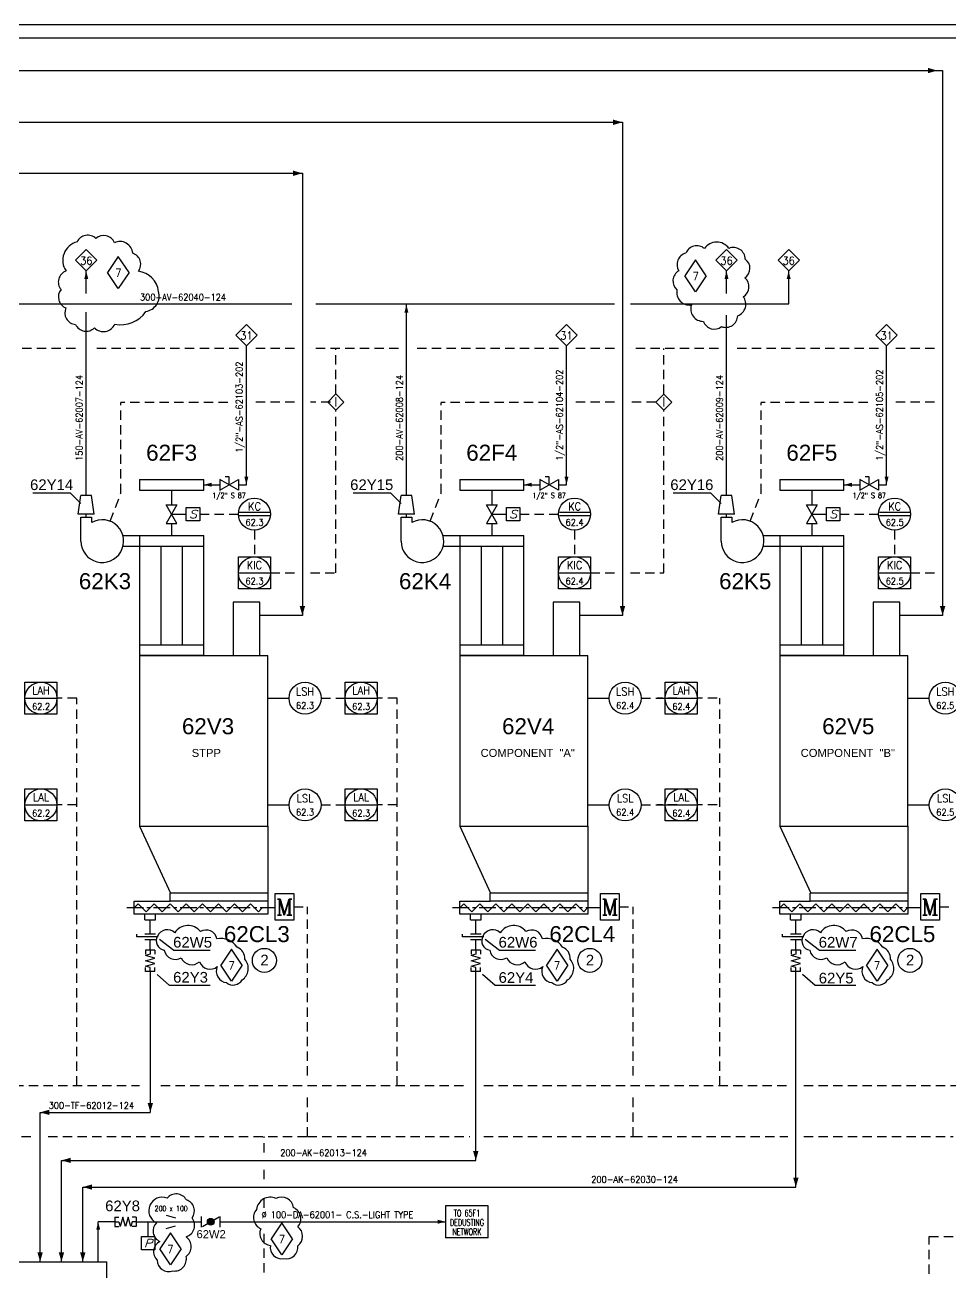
# Model space of a CAD drawing. Extents: x 0 to 106, y 0 to 70.
# Drawn here: x 28.6 to 63.28, y 23.42 to 70.15 of the extents above; entities that cross this region are included whole.
import ezdxf
from ezdxf.enums import TextEntityAlignment as Align

# ---------------------------------------------------------------- set-up
doc = ezdxf.new("R2010")
doc.units = 0
doc.header["$LTSCALE"] = 0.5
doc.header["$MEASUREMENT"] = 0
for name, pattern in [('ASSI', [2, 1.25, -0.25, 0.25, -0.25]), ('LP', [2.8, 2, -0.4, 0, -0.4]), ('TRATT2', [1.1, 0.7, -0.4])]:
    doc.linetypes.add(name, pattern=pattern)
doc.layers.get('0').update_dxf_attribs({"linetype": 'CONTINUOUS'})
for name, color, linetype in [('ASSI', 7, 'ASSI'), ('C', 92, 'LP'), ('GREEN', 92, 'CONTINUOUS'), ('NUVOLA', 6, 'CONTINUOUS'), ('R', 7, 'CONTINUOUS'), ('RED', 1, 'CONTINUOUS'), ('S', 7, 'CONTINUOUS'), ('TRATT2', 5, 'TRATT2'), ('Y', 92, 'CONTINUOUS')]:
    doc.layers.add(name, color=color, linetype=linetype)
doc.styles.add('a3', font='arial.ttf', dxfattribs={"height": 0.3})
doc.styles.add('A4', font='arial.ttf', dxfattribs={"height": 0.4})
doc.styles.add('a6', font='arial.ttf', dxfattribs={"height": 0.6})
doc.styles.add('C35', font='COMPLEX', dxfattribs={"width": 0.85, "height": 0.35})
doc.styles.add('C6', font='COMPLEX', dxfattribs={"height": 0.6})
doc.styles.add('S', font='ITALIC', dxfattribs={"height": 6})
doc.styles.add('S2', font='SIMPLEX', dxfattribs={"height": 0.2})
doc.styles.add('S25', font='SIMPLEX', dxfattribs={"width": 0.9, "height": 0.25})
doc.styles.add('S25S', font='SIMPLEX', dxfattribs={"width": 0.7, "height": 0.25})
doc.styles.add('S2S', font='SIMPLEX', dxfattribs={"width": 0.7, "height": 0.2})
doc.styles.add('S3', font='SIMPLEX.shx', dxfattribs={"height": 0.3})
doc.linetypes.add('ZIGZAG', pattern='A,0.0001,[131,ltypeshp.shx,S=0.2,R=0,X=0,Y=0],-0.8', length=0.8001)

# ---------------------------------------------------------------- blocks, each defined once
blk = doc.blocks.new('STRUM', base_point=(33, 38))
blk.add_circle((33, 38), 0.6)
at = {"width": 0.9}
for tag, height, style, p in [('2', 0.3, 'S3', (33, 38.1)), ('1', 0.25, 'S25', (33, 37.6))]:
    blk.add_attdef(tag, text='', height=height, dxfattribs=dict(at, style=style)).set_placement(p, align=Align.CENTER)
blk = doc.blocks.new('FRECC1', base_point=(19.1, 50.4))
blk.add_solid([(19.1, 50.4), (19.4, 50.475), (19.4, 50.325)])
blk = doc.blocks.new('PRESA')
at = {"layer": 'S'}
for p, q in [((-0.25, 0), (-0.25, 0.5)), ((-0.25, 0.5), (0.25, 0.5)), ((0.25, 0.5), (0.25, 0)), ((0.25, 0), (-0.25, 0))]:
    blk.add_line(p, q, dxfattribs=at)
at = {"layer": 'S', "style": 'S', "width": 1.2}
blk.add_attdef('1', text='', height=0.3, dxfattribs=at).set_placement((0, 0.1), align=Align.CENTER)
blk = doc.blocks.new('MOTOR', base_point=(11.35, 51))
for p, q in [((11, 52), (11.7, 52)), ((11, 51), (11, 52)), ((11.7, 52), (11.7, 51)), ((11.7, 51), (11, 51))]:
    blk.add_line(p, q)
at = {"style": 'C6'}
blk.add_text('M', height=0.6, dxfattribs=at).set_placement((11.351, 51.18), align=Align.CENTER)
blk = doc.blocks.new('COMPUTER')
blk.add_line((-0.6, 0), (0.6, 0))
blk.add_lwpolyline([(-0.6, 0.6), (0.6, 0.6), (0.6, -0.6), (-0.6, -0.6), (-0.6, 0.6)])
blk.add_circle((0, 0), 0.6)
at = {"style": 'S2'}
for tag, p in [('3', (0.8, 0.4)), ('4', (0.8, 0.1))]:
    blk.add_attdef(tag, p, '', height=0.2, dxfattribs=at)
at = {"width": 0.9}
for tag, height, style, p in [('SIGLA', 0.3, 'S3', (0.005, 0.139)), ('NUMERO', 0.25, 'S25', (0.005, -0.436))]:
    blk.add_attdef(tag, text='', height=height, dxfattribs=dict(at, style=style)).set_placement(p, align=Align.CENTER)
blk = doc.blocks.new('STRUM2')
for p, q in [((-0.566, 0.076), (0.578, 0.076)), ((-0.566, -0.056), (0.578, -0.056))]:
    blk.add_line(p, q)
blk.add_circle((0, 0), 0.6)
at = {"style": 'S3', "width": 0.9}
blk.add_attdef('2', text='', height=0.3, dxfattribs=at).set_placement((0.005, 0.139), align=Align.CENTER)
at = {"layer": 'S', "style": 'S25', "width": 0.9}
blk.add_attdef('1', text='', height=0.25, dxfattribs=at).set_placement((0.005, -0.436), align=Align.CENTER)
blk = doc.blocks.new('NOMEN', base_point=(35, 22))
for p, q in [((35, 22.8), (34.6, 22.4)), ((35.4, 22.4), (35, 22.8)), ((34.6, 22.4), (35, 22)), ((35, 22), (35.4, 22.4))]:
    blk.add_line(p, q)
at = {"style": 'S3', "width": 0.9}
blk.add_attdef('1', text='', height=0.3, dxfattribs=at).set_placement((35, 22.236), align=Align.CENTER)
blk = doc.blocks.new('FRECC2')
at = {"layer": 'RED'}
blk.add_solid([(0, 0), (0.35, 0.1), (0.35, -0.1)], dxfattribs=at)
blk = doc.blocks.new('*X18')
for p, q in [((12.778, 29.501), (12.903, 29.626)), ((12.782, 29.47), (12.934, 29.622)), ((12.786, 29.544), (12.86, 29.618)), ((12.792, 29.444), (12.96, 29.612)), ((12.806, 29.423), (12.981, 29.598)), ((12.823, 29.405), (12.999, 29.581)), ((12.844, 29.391), (13.013, 29.56)), ((12.87, 29.38), (13.023, 29.534)), ((12.9, 29.376), (13.028, 29.504)), ((12.942, 29.382), (13.022, 29.462))]:
    blk.add_line(p, q)
blk = doc.blocks.new('B')
at = {"layer": 'S'}
for p, q in [((0, 0.2), (0, -0.2)), ((0.041, -0.178), (0.665, 0.18)), ((0.7, 0.2), (0.7, -0.2))]:
    blk.add_line(p, q, dxfattribs=at)
blk.add_circle((0.353, 0.001), 0.125, dxfattribs=at)
blk.add_blockref('*X18', (-12.55, -29.5), dxfattribs=at)
at = {"layer": 'S', "style": 'S2S', "width": 0.7}
for p in [(0.35, 0.3), (0.35, -0.5)]:
    blk.add_attdef('B', text='', height=0.2, dxfattribs=at).set_placement(p, align=Align.CENTER)
blk = doc.blocks.new('FLESS', base_point=(26.3, 5.675))
for p, q in [((25.5, 5.85), (25.65, 5.85)), ((25.5, 5.5), (25.5, 5.85)), ((25.5, 5.675), (25.65, 5.675)), ((25.65, 5.675), (25.7, 5.85)), ((25.7, 5.85), (25.8, 5.5)), ((25.8, 5.5), (25.9, 5.85)), ((25.9, 5.85), (26, 5.5)), ((26, 5.5), (26.1, 5.85)), ((26.15, 5.675), (26.1, 5.85)), ((26.3, 5.85), (26.15, 5.85)), ((26.3, 5.675), (26.15, 5.675)), ((26.3, 5.5), (26.3, 5.85)), ((25.5, 5.5), (25.65, 5.5)), ((26.3, 5.5), (26.15, 5.5))]:
    blk.add_line(p, q)
blk = doc.blocks.new('LINEA')
at = {"layer": 'S', "style": 'S25', "width": 0.9}
blk.add_attdef('LINE', (0, 0.14), '', height=0.25, dxfattribs=at)
blk = doc.blocks.new('VENTIL', base_point=(51, 5.106))
at = {"layer": 'GREEN'}
for p, q in [((50.2, 5.106), (50.2, 6.006)), ((50.2, 6.006), (50.6, 6.006)), ((50.6, 6.006), (50.6, 5.806))]:
    blk.add_line(p, q, dxfattribs=at)
blk.add_arc((51, 5.106), 0.8, 180, 119.7449, dxfattribs=at)
blk = doc.blocks.new('S')
at = {"layer": 'S'}
for p, q in [((0, 0.2), (0, -0.2)), ((0.7, -0.2), (0, 0.2)), ((0, -0.2), (0.7, 0.2)), ((0.35, 0.3), (0.5, 0.3)), ((0.35, 0), (0.35, 0.3)), ((0.7, 0.2), (0.7, -0.2))]:
    blk.add_line(p, q, dxfattribs=at)
at = {"layer": 'S', "style": 'S2', "width": 0.7}
for p in [(0.35, 0.4), (0.35, -0.5)]:
    blk.add_attdef('S', text='', height=0.2, dxfattribs=at).set_placement(p, align=Align.CENTER)
blk = doc.blocks.new('STRUMC')
blk.add_line((-0.6, 0), (0.6, 0))
blk.add_lwpolyline([(-0.6, 0.6), (0.6, 0.6), (0.6, -0.6), (-0.6, -0.6), (-0.6, 0.6)])
blk.add_circle((0, 0), 0.6)
at = {"style": 'S2'}
for tag, p in [('3', (0.8, 0.4)), ('4', (0.8, 0.1))]:
    blk.add_attdef(tag, p, '', height=0.2, dxfattribs=at)
at = {"style": 'S3', "width": 0.9}
blk.add_attdef('2', text='', height=0.3, dxfattribs=at).set_placement((0.005, 0.139), align=Align.CENTER)
at = {"layer": 'S', "style": 'S25', "width": 0.9}
blk.add_attdef('1', text='', height=0.25, dxfattribs=at).set_placement((0.005, -0.436), align=Align.CENTER)
blk = doc.blocks.new('I')
for p, q in [((-0.3, 0.3), (0, 0.6)), ((0.3, 0.3), (0, 0.6)), ((0, 0), (-0.3, 0.3)), ((0, 0), (0.3, 0.3))]:
    blk.add_line(p, q)
at = {"layer": 'S', "style": 'C35', "width": 0.85}
blk.add_text('I', height=0.35, dxfattribs=at).set_placement((0, 0.134), align=Align.CENTER)
blk = doc.blocks.new('LINEA-L')
at = {"layer": 'S', "style": 'S25', "width": 0.9}
blk.add_attdef('LINE', (0, 0.14), '', height=0.25, dxfattribs=at)
blk = doc.blocks.new('RIDSP')
for p, q in [((0.7, 0.3), (0, 0.2)), ((0, 0.2), (0, -0.2)), ((0.7, 0.3), (0.7, -0.3)), ((0.7, -0.3), (0, -0.2))]:
    blk.add_line(p, q)
blk = doc.blocks.new('REV')
at = {"layer": 'GREEN'}
for p, q in [((0, 0.6), (-0.4, 0)), ((0.4, 0), (0, 0.6)), ((0, -0.6), (-0.4, 0)), ((0.4, 0), (0, -0.6))]:
    blk.add_line(p, q, dxfattribs=at)
at = {"layer": 'Y', "color": 7, "style": 'S3', "width": 0.9}
blk.add_attdef('REV', text='', height=0.3, dxfattribs=at).set_placement((0, -0.162), align=Align.CENTER)
blk = doc.blocks.new('RID')
at = {"layer": 'S'}
for p, q in [((-0.364, 0.248), (-0.014, 0.148)), ((-0.364, -0.252), (-0.014, -0.152))]:
    blk.add_line(p, q, dxfattribs=at)
at = {"layer": 'S', "style": 'S2', "width": 0.9}
for p in [(-0.178, 0.398), (-0.178, -0.602)]:
    blk.add_attdef('RID', text='', height=0.2, dxfattribs=at).set_placement(p, align=Align.CENTER)

msp = doc.modelspace()

# ---------------------------------------------------------------- linework, layer by layer
for p, q in [((106.269, 70.147), (0, 70.147)), ((30.9, 60.084), (30.9, 60.927)), ((54.9, 60.084), (54.9, 60.927)), ((57.23, 59.699), (57.23, 60.927)), ((27.3, 59.699), (38.6, 59.699)), ((30.9, 52.518), (30.9, 59.384)), ((39.5, 59.699), (50.7, 59.699)), ((42.9, 52.518), (42.9, 59.699)), ((51.3, 59.699), (57.23, 59.699)), ((54.9, 52.518), (54.9, 59.266)), ((36.9, 52.918), (36.9, 58.118)), ((48.9, 52.918), (48.9, 58.118)), ((60.9, 52.918), (60.9, 58.118)), ((35.3, 52.918), (35.9, 52.918)), ((36.6, 52.918), (36.9, 52.918)), ((47.3, 52.918), (47.9, 52.918)), ((48.6, 52.918), (48.9, 52.918)), ((59.3, 52.918), (59.9, 52.918)), ((60.6, 52.918), (60.9, 52.918)), ((34.1, 52.718), (34.1, 52.168)), ((46.1, 52.718), (46.1, 52.168)), ((58.1, 52.718), (58.1, 52.168)), ((34.3, 51.468), (33.9, 52.168)), ((34.3, 52.168), (33.9, 51.468)), ((33.9, 52.168), (34.3, 52.168)), ((46.3, 52.168), (45.9, 51.468)), ((46.3, 51.468), (45.9, 52.168)), ((45.9, 52.168), (46.3, 52.168)), ((58.3, 52.168), (57.9, 51.468)), ((58.3, 51.468), (57.9, 52.168)), ((57.9, 52.168), (58.3, 52.168)), ((30.9, 51.704), (30.9, 51.818)), ((33.9, 51.468), (34.3, 51.468)), ((34.1, 51.818), (34.65, 51.818)), ((34.1, 51.468), (34.1, 51.018)), ((42.9, 51.704), (42.9, 51.818)), ((45.9, 51.468), (46.3, 51.468)), ((46.1, 51.818), (46.65, 51.818)), ((46.1, 51.468), (46.1, 51.018)), ((54.9, 51.704), (54.9, 51.818)), ((57.9, 51.468), (58.3, 51.468)), ((58.1, 51.818), (58.65, 51.818)), ((58.1, 51.468), (58.1, 51.018)), ((33.7, 50.618), (33.7, 46.918)), ((34.5, 50.618), (34.5, 46.918)), ((45.7, 50.618), (45.7, 46.918)), ((46.5, 50.618), (46.5, 46.918)), ((57.7, 50.618), (57.7, 46.918)), ((58.5, 50.618), (58.5, 46.918)), ((37.686, 44.918), (38.5, 44.918)), ((49.686, 44.918), (50.5, 44.918)), ((61.686, 44.918), (62.5, 44.918)), ((37.686, 40.918), (38.5, 40.918)), ((49.686, 40.918), (50.5, 40.918)), ((61.686, 40.918), (62.5, 40.918)), ((32.724, 37.094), (32.848, 37.218)), ((32.848, 37.218), (33.148, 36.918)), ((33.149, 36.918), (33.449, 37.218)), ((33.449, 37.218), (33.749, 36.918)), ((33.75, 36.918), (34.05, 37.218)), ((34.05, 37.218), (34.35, 36.918)), ((34.65, 37.218), (34.35, 36.918)), ((34.95, 36.918), (34.65, 37.218)), ((34.95, 36.918), (35.25, 37.218)), ((35.25, 37.218), (35.55, 36.918)), ((35.85, 37.218), (35.55, 36.918)), ((36.15, 36.918), (35.85, 37.218)), ((36.15, 36.918), (36.45, 37.218)), ((36.45, 37.218), (36.75, 36.918)), ((37.05, 37.218), (36.75, 36.918)), ((37.35, 36.918), (37.05, 37.218)), ((37.477, 37.045), (37.35, 36.918)), ((44.924, 37.094), (45.048, 37.218)), ((45.048, 37.218), (45.348, 36.918)), ((45.349, 36.918), (45.649, 37.218)), ((45.649, 37.218), (45.949, 36.918)), ((45.95, 36.918), (46.25, 37.218)), ((46.25, 37.218), (46.55, 36.918)), ((46.85, 37.218), (46.55, 36.918)), ((47.15, 36.918), (46.85, 37.218)), ((47.15, 36.918), (47.45, 37.218)), ((47.45, 37.218), (47.75, 36.918)), ((48.05, 37.218), (47.75, 36.918)), ((48.35, 36.918), (48.05, 37.218)), ((48.35, 36.918), (48.65, 37.218)), ((48.65, 37.218), (48.95, 36.918)), ((49.25, 37.218), (48.95, 36.918)), ((49.55, 36.918), (49.25, 37.218)), ((49.677, 37.045), (49.55, 36.918)), ((56.924, 37.094), (57.048, 37.218)), ((57.048, 37.218), (57.348, 36.918)), ((57.349, 36.918), (57.649, 37.218)), ((57.649, 37.218), (57.949, 36.918)), ((57.95, 36.918), (58.25, 37.218)), ((58.25, 37.218), (58.55, 36.918)), ((58.85, 37.218), (58.55, 36.918)), ((59.15, 36.918), (58.85, 37.218)), ((59.15, 36.918), (59.45, 37.218)), ((59.45, 37.218), (59.75, 36.918)), ((60.05, 37.218), (59.75, 36.918)), ((60.35, 36.918), (60.05, 37.218)), ((60.35, 36.918), (60.65, 37.218)), ((60.65, 37.218), (60.95, 36.918)), ((61.25, 37.218), (60.95, 36.918)), ((61.55, 36.918), (61.25, 37.218)), ((61.677, 37.045), (61.55, 36.918)), ((32.8, 35.972), (32.8, 36.072)), ((33.5, 36.072), (33.1, 36.072)), ((45, 35.972), (45, 36.072)), ((45.7, 36.072), (45.3, 36.072)), ((57, 35.972), (57, 36.072)), ((57.7, 36.072), (57.3, 36.072)), ((33.6, 35.972), (32.8, 35.972)), ((33.1, 35.872), (33.5, 35.872)), ((45.8, 35.972), (45, 35.972)), ((45.3, 35.872), (45.7, 35.872)), ((57.8, 35.972), (57, 35.972)), ((57.3, 35.872), (57.7, 35.872)), ((44.369, 25.9), (44.369, 24.7)), ((45.969, 25.9), (44.369, 25.9)), ((45.969, 24.7), (45.969, 25.9)), ((31.347, 23.8), (31.347, 25.3)), ((31.969, 25.3), (31.347, 25.3)), ((32.769, 25.3), (35.21, 25.3)), ((33.219, 24.75), (33.219, 25.3)), ((35.91, 25.3), (44.369, 25.3))]:
    msp.add_line(p, q)
for points in [[(28.9, 52.618), (30.3, 52.618), (30.7, 52.218)], [(40.9, 52.618), (42.3, 52.618), (42.7, 52.218)], [(52.9, 52.618), (54.3, 52.618), (54.7, 52.218)], [(35.542, 35.461), (34.187, 35.461), (33.647, 35.881)], [(47.742, 35.461), (46.387, 35.461), (45.847, 35.881)], [(59.742, 35.461), (58.387, 35.461), (57.847, 35.881)], [(35.542, 34.151), (34.023, 34.151), (33.551, 34.567)], [(47.742, 34.151), (46.223, 34.151), (45.751, 34.567)], [(59.742, 34.151), (58.223, 34.151), (57.751, 34.567)]]:
    msp.add_lwpolyline(points)
at = {"layer": 'ASSI'}
for p, q in [((32.423, 37.077), (37.959, 37.077)), ((44.623, 37.077), (50.159, 37.077)), ((56.623, 37.077), (62.159, 37.077))]:
    msp.add_line(p, q, dxfattribs=at)
at = {"layer": 'GREEN'}
for p, q in [((32.9, 53.118), (35.3, 53.118)), ((32.9, 53.118), (32.9, 52.718)), ((35.3, 52.718), (35.3, 53.118)), ((44.9, 53.118), (47.3, 53.118)), ((44.9, 53.118), (44.9, 52.718)), ((47.3, 52.718), (47.3, 53.118)), ((56.9, 53.118), (59.3, 53.118)), ((56.9, 53.118), (56.9, 52.718)), ((59.3, 52.718), (59.3, 53.118)), ((32.9, 52.718), (35.3, 52.718)), ((44.9, 52.718), (47.3, 52.718)), ((56.9, 52.718), (59.3, 52.718)), ((32.27, 51.018), (35.3, 51.018)), ((32.9, 51.018), (32.9, 46.518)), ((35.3, 46.518), (35.3, 51.018)), ((44.27, 51.018), (47.3, 51.018)), ((44.9, 51.018), (44.9, 46.518)), ((47.3, 46.518), (47.3, 51.018)), ((56.27, 51.018), (59.3, 51.018)), ((56.9, 51.018), (56.9, 46.518)), ((59.3, 46.518), (59.3, 51.018)), ((32.278, 50.618), (35.3, 50.618)), ((44.278, 50.618), (47.3, 50.618)), ((56.278, 50.618), (59.3, 50.618)), ((32.9, 46.918), (35.3, 46.918)), ((44.9, 46.918), (47.3, 46.918)), ((56.9, 46.918), (59.3, 46.918)), ((32.9, 46.518), (37.7, 46.518)), ((32.9, 46.518), (32.9, 40.118)), ((35.3, 46.518), (32.9, 46.518)), ((37.7, 40.118), (37.7, 46.518)), ((44.9, 46.518), (49.7, 46.518)), ((44.9, 46.518), (44.9, 40.118)), ((47.3, 46.518), (44.9, 46.518)), ((49.7, 40.118), (49.7, 46.518)), ((56.9, 46.518), (61.7, 46.518)), ((56.9, 46.518), (56.9, 40.118)), ((59.3, 46.518), (56.9, 46.518)), ((61.7, 40.118), (61.7, 46.518)), ((32.9, 40.118), (34.057, 37.618)), ((32.9, 40.118), (37.7, 40.118)), ((37.7, 40.118), (37.7, 37.618)), ((44.9, 40.118), (49.7, 40.118)), ((44.9, 40.118), (46.057, 37.618)), ((49.7, 40.118), (49.7, 37.618)), ((56.9, 40.118), (61.7, 40.118)), ((56.9, 40.118), (58.057, 37.618)), ((61.7, 40.118), (61.7, 37.618)), ((34.039, 37.318), (34.039, 37.618)), ((37.7, 37.618), (34.057, 37.618)), ((37.7, 37.618), (37.7, 37.318)), ((46.039, 37.318), (46.039, 37.618)), ((49.7, 37.618), (46.057, 37.618)), ((49.7, 37.618), (49.7, 37.318)), ((58.039, 37.318), (58.039, 37.618)), ((61.7, 37.618), (58.057, 37.618)), ((61.7, 37.618), (61.7, 37.318)), ((32.7, 37.318), (34.039, 37.318)), ((32.7, 36.822), (32.7, 37.318)), ((37.7, 37.318), (34.039, 37.318)), ((37.7, 37.318), (37.7, 36.822)), ((44.9, 37.318), (46.039, 37.318)), ((44.9, 36.822), (44.9, 37.318)), ((49.7, 37.318), (46.039, 37.318)), ((49.7, 37.318), (49.7, 36.822)), ((56.9, 37.318), (58.039, 37.318)), ((56.9, 36.822), (56.9, 37.318)), ((61.7, 37.318), (58.039, 37.318)), ((61.7, 37.318), (61.7, 36.822)), ((37.7, 36.822), (32.7, 36.822)), ((33.1, 36.618), (33.1, 36.818)), ((33.1, 36.618), (33.5, 36.618)), ((33.5, 36.618), (33.5, 36.818)), ((49.7, 36.822), (44.9, 36.822)), ((45.3, 36.618), (45.3, 36.818)), ((45.3, 36.618), (45.7, 36.618)), ((45.7, 36.618), (45.7, 36.818)), ((61.7, 36.822), (56.9, 36.822)), ((57.3, 36.618), (57.3, 36.818)), ((57.3, 36.618), (57.7, 36.618)), ((57.7, 36.618), (57.7, 36.818)), ((27.069, 23.8), (31.669, 23.8)), ((31.669, 20.5), (31.669, 23.8))]:
    msp.add_line(p, q, dxfattribs=at)
for points in [[(37.4, 46.518), (37.4, 48.518), (36.4, 48.518), (36.4, 46.518)], [(49.4, 46.518), (49.4, 48.518), (48.4, 48.518), (48.4, 46.518)], [(61.4, 46.518), (61.4, 48.518), (60.4, 48.518), (60.4, 46.518)]]:
    msp.add_lwpolyline(points, dxfattribs=at)
for centre in [(37.575, 35.095), (49.775, 35.095), (61.775, 35.095)]:
    msp.add_circle(centre, 0.45, dxfattribs=at)
at = {"layer": 'NUVOLA'}
for points in [[(30.141, 60.928, 0.520567), (29.954, 60.23, 0.520567), (30.138, 59.542, 0.520567), (30.496, 58.922, 0.520567), (31.206, 58.796, 0.520567), (31.97, 58.931, 0.295598), (33.135, 59.407, 0.444204), (33.61, 60.158, 0.343265), (32.852, 60.917, 0.520567), (32.639, 61.592, 0.520567), (31.954, 61.988, 0.520567), (31.262, 62.141, 0.520567), (30.555, 62.017, 0.520567)], [(54.07, 61.769, 0.520567), (53.375, 61.592, 0.520567), (53.375, 61.592, 0.520567), (53.112, 60.932, 0.520567), (53.112, 60.932, 0.520567), (53.042, 60.217, 0.520567), (53.042, 60.217, 0.520567), (53.581, 59.657, 0.520567), (53.581, 59.657, 0.520567), (54.034, 59.04, 0.520567), (54.034, 59.04, 0.520567), (54.715, 58.842, 0.520567), (54.715, 58.842, 0.520567), (55.318, 59.253, 0.520567), (55.318, 59.253, 0.520567), (55.524, 59.961, 0.520567), (55.524, 59.961, 0.520567), (55.588, 60.67, 0.520567), (55.588, 60.67, 0.520567), (55.602, 61.372, 0.520567), (55.602, 61.372, 0.520567), (54.985, 61.776, 0.520567), (54.985, 61.776, 0.520567)], [(33.529, 25.264, 0.520567), (33.653, 24.561, 0.520567), (33.561, 23.863, 0.520567), (34.141, 23.456, 0.520567), (34.642, 24.002, 0.520567), (34.642, 24.735, 0.520567), (34.866, 25.447, 0.520567), (34.654, 26.119, 0.520567), (33.926, 26.183, 0.96794)], [(37.284, 25.76, 0.520567), (37.444, 25.04, 0.520567), (37.804, 24.416, 0.520567), (38.3, 23.92, 0.520567), (38.826, 24.402, 0.520567), (38.826, 25.108, 0.520567), (38.666, 25.828, 0.520567), (38.009, 26.17, 0.520567)]]:
    msp.add_lwpolyline(points, format="xyb", close=True, dxfattribs=at)
for points in [[(34.22, 36.131, 0.520567), (33.57, 36.004, 0.520567), (33.821, 35.472, 0.520567), (34.459, 35.193, 0.520567), (35.142, 35.044, 0.520567), (35.811, 34.861, 0.506254), (36.153, 34.26, 0.455238), (36.739, 34.36, 0.454071), (36.843, 35.134, 0.332034), (36.554, 35.587, 0.313284), (35.798, 35.898, 0.520567), (35.18, 36.174, 0.520567), (34.22, 36.131, 0.520567)], [(46.42, 36.131, 0.520567), (45.77, 36.004, 0.520567), (46.021, 35.472, 0.520567), (46.659, 35.193, 0.520567), (47.342, 35.044, 0.520567), (48.011, 34.861, 0.506254), (48.353, 34.26, 0.455238), (48.939, 34.36, 0.454071), (49.043, 35.134, 0.332034), (48.754, 35.587, 0.313284), (47.998, 35.898, 0.520567), (47.38, 36.174, 0.520567), (46.42, 36.131, 0.520567)], [(58.42, 36.131, 0.520567), (57.77, 36.004, 0.520567), (58.021, 35.472, 0.520567), (58.659, 35.193, 0.520567), (59.342, 35.044, 0.520567), (60.011, 34.861, 0.506254), (60.353, 34.26, 0.455238), (60.939, 34.36, 0.454071), (61.043, 35.134, 0.332034), (60.754, 35.587, 0.313284), (59.998, 35.898, 0.520567), (59.38, 36.174, 0.520567), (58.42, 36.131, 0.520567)]]:
    msp.add_lwpolyline(points, format="xyb", dxfattribs=at)
at = {"layer": 'RED', "color": 1}
for p, q in [((105.769, 69.647), (0.6, 69.647)), ((63, 68.438), (63, 48.018)), ((51, 66.5), (51, 48.018)), ((39, 64.589), (39, 48.018)), ((39, 48.018), (37.4, 48.018)), ((51, 48.018), (49.4, 48.018)), ((63, 48.018), (61.4, 48.018))]:
    msp.add_line(p, q, dxfattribs=at)
at = {"layer": 'RED'}
for p, q in [((5.178, 68.438), (63, 68.438)), ((5.2, 66.5), (51, 66.5)), ((5.2, 64.589), (39, 64.589)), ((33.3, 36.072), (33.3, 36.618)), ((45.5, 36.072), (45.5, 36.618)), ((57.5, 36.072), (57.5, 36.618)), ((33.3, 35.479), (33.3, 35.872)), ((45.5, 35.479), (45.5, 35.872)), ((57.5, 35.479), (57.5, 35.872)), ((33.3, 34.679), (33.3, 29.4)), ((45.5, 27.6), (45.5, 34.679)), ((57.5, 26.6), (57.5, 34.679)), ((29.169, 23.8), (29.169, 29.4)), ((29.169, 29.4), (33.3, 29.4)), ((29.969, 23.8), (29.969, 27.6)), ((29.969, 27.6), (45.5, 27.6)), ((30.769, 26.6), (57.5, 26.6)), ((30.769, 23.8), (30.769, 26.6))]:
    msp.add_line(p, q, dxfattribs=at)
at = {"layer": 'S'}
msp.add_line((45.969, 24.7), (44.369, 24.7), dxfattribs=at)
at = {"layer": 'TRATT2'}
for p, q in [((30.5, 58.018), (27.3, 58.018)), ((36.6, 58.018), (31.2, 58.018)), ((38.7, 58.018), (37.2, 58.018)), ((42.6, 58.018), (39.3, 58.018)), ((40.25, 56.318), (40.25, 58.018)), ((48.6, 58.018), (43.2, 58.018)), ((50.7, 58.018), (49.2, 58.018)), ((54.6, 58.018), (51.3, 58.018)), ((52.55, 56.318), (52.55, 58.018)), ((60.6, 58.018), (55.2, 58.018)), ((62.7, 58.018), (61.2, 58.018)), ((36.2, 56.004), (32.2, 56.004)), ((32.2, 52.604), (32.2, 56.004)), ((38.7, 56.018), (37.2, 56.018)), ((40.058, 56.018), (39.3, 56.018)), ((40.25, 49.618), (40.25, 55.718)), ((48.2, 56.004), (44.2, 56.004)), ((44.2, 52.604), (44.2, 56.004)), ((50.7, 56.018), (49.2, 56.018)), ((52.251, 56.018), (51.3, 56.018)), ((52.55, 49.618), (52.55, 55.718)), ((60.2, 56.004), (56.2, 56.004)), ((56.2, 52.604), (56.2, 56.004)), ((62.7, 56.018), (61.2, 56.018)), ((31.79, 51.549), (32.2, 52.604)), ((43.79, 51.549), (44.2, 52.604)), ((55.79, 51.549), (56.2, 52.604)), ((35.15, 51.818), (36.6, 51.818)), ((47.15, 51.818), (48.6, 51.818)), ((59.15, 51.818), (60.6, 51.818)), ((37.202, 51.218), (37.202, 50.218)), ((49.202, 51.218), (49.202, 50.218)), ((61.202, 51.218), (61.202, 50.218)), ((37.8, 49.618), (38.7, 49.618)), ((39.3, 49.618), (40.25, 49.618)), ((49.8, 49.618), (50.7, 49.618)), ((51.3, 49.618), (52.55, 49.618)), ((61.8, 49.618), (62.7, 49.618)), ((30.548, 44.918), (29.8, 44.918)), ((30.548, 30.4), (30.548, 44.918)), ((39.7, 44.918), (40.6, 44.918)), ((42.548, 44.918), (41.8, 44.918)), ((42.548, 30.4), (42.548, 44.918)), ((51.7, 44.918), (52.6, 44.918)), ((53.048, 44.918), (52.3, 44.918)), ((54.548, 44.918), (53.8, 44.918)), ((54.648, 30.4), (54.648, 44.918)), ((30.548, 40.918), (29.8, 40.918)), ((39.7, 40.918), (40.6, 40.918)), ((42.548, 40.918), (41.8, 40.918)), ((51.7, 40.918), (52.6, 40.918)), ((53.048, 40.918), (52.3, 40.918)), ((54.548, 40.918), (53.8, 40.918)), ((38.681, 37.103), (39.198, 37.103)), ((39.198, 30.779), (39.198, 37.103)), ((50.881, 37.103), (51.398, 37.103)), ((51.398, 30.779), (51.398, 37.103)), ((62.881, 37.103), (63.398, 37.103)), ((21.6, 30.4), (32.9, 30.4)), ((33.692, 30.4), (45.181, 30.4)), ((45.8, 30.4), (57.194, 30.4)), ((57.8, 30.4), (66.648, 30.4)), ((39.198, 28.5), (39.198, 30)), ((51.398, 28.5), (51.398, 30)), ((28.469, 28.5), (28.869, 28.5)), ((29.469, 28.5), (39.198, 28.5)), ((37.569, 27.9), (37.569, 28.5)), ((39.198, 28.5), (45.281, 28.5)), ((45.8, 28.5), (51.398, 28.5)), ((51.398, 28.5), (57.2, 28.5)), ((57.8, 28.5), (63.398, 28.5)), ((37.569, 26.9), (37.569, 27.3)), ((37.569, 25.827), (37.569, 26.3)), ((37.569, 23.4), (37.569, 25)), ((62.5, 22.8), (62.5, 24.746)), ((62.5, 24.746), (67.543, 24.746))]:
    msp.add_line(p, q, dxfattribs=at)

# ---------------------------------------------------------------- block references
for name, p, rotation in [('FRECC2', (62.8, 68.438), 180), ('FRECC2', (51, 66.5), 180), ('FRECC2', (39, 64.589), 180), ('FRECC1', (30.9, 60.927), 270), ('FRECC1', (54.9, 60.927), 270), ('FRECC1', (57.23, 60.927), 270), ('FRECC1', (42.9, 59.669), 270), ('RIDSP', (30.9, 52.518), 270), ('RIDSP', (42.9, 52.518), 270), ('RIDSP', (54.9, 52.518), 270), ('FRECC2', (39, 48.018), 90), ('FRECC2', (51, 48.018), 90), ('FRECC2', (63, 48.018), 90), ('FLESS', (33.3, 35.479), 90), ('FLESS', (45.5, 35.479), 90), ('FLESS', (57.5, 35.479), 90), ('FRECC2', (33.3, 29.4), 90), ('FRECC2', (45.5, 27.6), 90), ('FRECC2', (57.5, 26.6), 89.99999999999986), ('FRECC1', (31.347, 25.3), 270), ('FRECC1', (44.369, 25.3), 180), ('FRECC2', (29.169, 23.8), 90), ('FRECC2', (29.969, 23.8), 90), ('FRECC2', (30.769, 23.8), 90)]:
    msp.add_blockref(name, p, dxfattribs=dict(rotation=rotation))
for name, p, values in [('NOMEN', (30.9, 60.927), {'1': '36'}), ('NOMEN', (54.9, 60.927), {'1': '36'}), ('NOMEN', (57.23, 60.927), {'1': '36'}), ('REV', (32.101, 60.866), {'REV': '7'}), ('REV', (53.74, 60.75), {'REV': '7'}), ('NOMEN', (36.9, 58.118), {'1': '31'}), ('NOMEN', (48.9, 58.118), {'1': '31'}), ('NOMEN', (60.9, 58.118), {'1': '31'}), ('STRUM2', (37.2, 51.818), {'2': 'KC', '1': '62.3'}), ('STRUM2', (49.2, 51.818), {'2': 'KC', '1': '62.4'}), ('STRUM2', (61.2, 51.818), {'2': 'KC', '1': '62.5'}), ('COMPUTER', (29.2, 44.918), {'SIGLA': 'LAH', 'NUMERO': '62.2'}), ('STRUM', (39.1, 44.918), {'2': 'LSH', '1': '62.3'}), ('COMPUTER', (41.2, 44.918), {'SIGLA': 'LAH', 'NUMERO': '62.3'}), ('STRUM', (51.1, 44.918), {'2': 'LSH', '1': '62.4'}), ('COMPUTER', (53.2, 44.918), {'SIGLA': 'LAH', 'NUMERO': '62.4'}), ('STRUM', (63.1, 44.918), {'2': 'LSH', '1': '62.5'}), ('COMPUTER', (29.2, 40.918), {'SIGLA': 'LAL', 'NUMERO': '62.2'}), ('STRUM', (39.1, 40.918), {'2': 'LSL', '1': '62.3'}), ('COMPUTER', (41.2, 40.918), {'SIGLA': 'LAL', 'NUMERO': '62.3'}), ('STRUM', (51.1, 40.918), {'2': 'LSL', '1': '62.4'}), ('COMPUTER', (53.2, 40.918), {'SIGLA': 'LAL', 'NUMERO': '62.4'}), ('STRUM', (63.1, 40.918), {'2': 'LSL', '1': '62.5'}), ('REV', (36.345, 34.916), {'REV': '7'}), ('REV', (48.545, 34.916), {'REV': '7'}), ('REV', (60.545, 34.916), {'REV': '7'}), ('LINEA-L', (29.49, 29.394), {'LINE': '300-TF-62012-124'}), ('LINEA-L', (38.171, 27.619), {'LINE': '200-AK-62013-124'}), ('LINEA-L', (49.83, 26.619), {'LINE': '200-AK-62030-124'}), ('LINEA', (37.469, 25.3), {'LINE': '%%C 100-DA-62001- C.S.-LIGHT TYPE'}), ('REV', (38.231, 24.656), {'REV': '7'}), ('REV', (34.056, 24.291), {'REV': '7'})]:
    msp.add_blockref(name, p).add_auto_attribs(values)
ref = msp.add_blockref('LINEA', (38.287, 52.22), dxfattribs=dict(rotation=90))
ref.add_attrib('LINE', '300-AV-62040-124', (32.915, 59.818), dxfattribs={"layer": 'S', "height": 0.25, "style": 'S25', "width": 0.9})
at = {"rotation": 90}
for p, values in [((36.9, 54.118), {'LINE': '1/2"-AS-62103-202'}), ((30.9, 53.812), {'LINE': '150-AV-62007-124'}), ((42.9, 53.812), {'LINE': '200-AV-62008-124'}), ((48.9, 53.818), {'LINE': '1/2"-AS-62104-202'}), ((54.9, 53.812), {'LINE': '200-AV-62009-124'}), ((60.9, 53.818), {'LINE': '1/2"-AS-62105-202'})]:
    msp.add_blockref('LINEA', p, dxfattribs=at).add_auto_attribs(values)
for name, p in [('I', (40.25, 55.718)), ('I', (52.553, 55.714)), ('FRECC1', (35.3, 52.918)), ('FRECC1', (47.3, 52.918)), ('FRECC1', (59.3, 52.918)), ('VENTIL', (31.5, 50.804)), ('VENTIL', (43.5, 50.804)), ('VENTIL', (55.5, 50.804)), ('FRECC2', (29.169, 29.4)), ('FRECC2', (29.969, 27.6)), ('FRECC2', (30.769, 26.6))]:
    msp.add_blockref(name, p)
ref = msp.add_blockref('S', (36.6, 52.918), dxfattribs=dict(xscale=-1))
ref.add_attrib('S', '1/2" S 87', dxfattribs={"layer": 'S', "height": 0.2, "style": 'S2', "width": 0.7}).set_placement((36.25, 52.418), align=Align.CENTER)
at = {"xscale": -1, "rotation": 270}
for p in [(36.9, 52.918), (48.9, 52.918), (60.9, 52.918)]:
    msp.add_blockref('FRECC1', p, dxfattribs=at)
ref = msp.add_blockref('S', (48.6, 52.918), dxfattribs=dict(xscale=-1))
ref.add_attrib('S', '1/2" S 87', dxfattribs={"layer": 'S', "height": 0.2, "style": 'S2', "width": 0.7}).set_placement((48.25, 52.418), align=Align.CENTER)
ref = msp.add_blockref('S', (60.6, 52.918), dxfattribs=dict(xscale=-1))
ref.add_attrib('S', '1/2" S 87', dxfattribs={"layer": 'S', "height": 0.2, "style": 'S2', "width": 0.7}).set_placement((60.25, 52.418), align=Align.CENTER)
ref = msp.add_blockref('PRESA', (34.9, 51.568))
ref.add_attrib('1', 'S', dxfattribs={"height": 0.3, "style": 'S', "width": 1.2}).set_placement((34.9, 51.668), align=Align.CENTER)
ref = msp.add_blockref('PRESA', (46.9, 51.568))
ref.add_attrib('1', 'S', dxfattribs={"height": 0.3, "style": 'S', "width": 1.2}).set_placement((46.9, 51.668), align=Align.CENTER)
ref = msp.add_blockref('PRESA', (58.9, 51.568))
ref.add_attrib('1', 'S', dxfattribs={"height": 0.3, "style": 'S', "width": 1.2}).set_placement((58.9, 51.668), align=Align.CENTER)
ref = msp.add_blockref('RID', (34.26, 25.3))
ref.add_attrib('RID', '200 x 100', dxfattribs={"layer": 'S', "height": 0.2, "style": 'S2', "width": 0.7}).set_placement((34.083, 25.698), align=Align.CENTER)
at = {"linetype": 'ZIGZAG', "rotation": 180}
msp.add_blockref('FLESS', (31.969, 25.3), dxfattribs=at)
at = {"linetype": 'ZIGZAG'}
msp.add_blockref('B', (35.21, 25.3), dxfattribs=at)
msp.add_blockref('PRESA', (33.219, 24.25), dxfattribs=at).add_auto_attribs({'1': 'P'})
at = {"layer": 'GREEN'}
for p in [(38.331, 36.603), (50.531, 36.603), (62.531, 36.603)]:
    msp.add_blockref('MOTOR', p, dxfattribs=at)
at = {"layer": 'R'}
ref = msp.add_blockref('STRUMC', (37.2, 49.618), dxfattribs=at)
ref.add_attrib('2', 'KIC', dxfattribs={"layer": '0', "color": 7, "height": 0.3, "style": 'S3', "width": 0.9}).set_placement((37.205, 49.757), align=Align.CENTER)
ref.add_attrib('1', '62.3', dxfattribs={"layer": 'S', "height": 0.25, "style": 'S25', "width": 0.9}).set_placement((37.205, 49.182), align=Align.CENTER)
ref = msp.add_blockref('STRUMC', (49.2, 49.618), dxfattribs=at)
ref.add_attrib('2', 'KIC', dxfattribs={"layer": '0', "color": 7, "height": 0.3, "style": 'S3', "width": 0.9}).set_placement((49.205, 49.757), align=Align.CENTER)
ref.add_attrib('1', '62.4', dxfattribs={"layer": 'S', "height": 0.25, "style": 'S25', "width": 0.9}).set_placement((49.205, 49.182), align=Align.CENTER)
ref = msp.add_blockref('STRUMC', (61.2, 49.618), dxfattribs=at)
ref.add_attrib('2', 'KIC', dxfattribs={"layer": '0', "color": 7, "height": 0.3, "style": 'S3', "width": 0.9}).set_placement((61.205, 49.757), align=Align.CENTER)
ref.add_attrib('1', '62.5', dxfattribs={"layer": 'S', "height": 0.25, "style": 'S25', "width": 0.9}).set_placement((61.205, 49.182), align=Align.CENTER)

# ---------------------------------------------------------------- texts
at = {"style": 'a3'}
for s, p in [('STPP', (35.4, 42.718)), ('COMPONENT  "A"', (47.447, 42.718)), ('COMPONENT  "B"', (59.447, 42.718))]:
    msp.add_text(s, height=0.3, dxfattribs=at).set_placement(p, align=Align.CENTER)
at = {"layer": 'C'}
for s, height, style, p in [('62F3', 0.6, 'a6', (34.098, 53.818)), ('62F4', 0.6, 'a6', (46.098, 53.818)), ('62F5', 0.6, 'a6', (58.098, 53.818)), ('62K3', 0.6, 'a6', (31.6, 49.004)), ('62K4', 0.6, 'a6', (43.6, 49.004)), ('62K5', 0.6, 'a6', (55.6, 49.004)), ('62V3', 0.6, 'a6', (35.464, 43.568)), ('62V4', 0.6, 'a6', (47.464, 43.568)), ('62V5', 0.6, 'a6', (59.464, 43.568)), ('62CL3', 0.6, 'a6', (37.293, 35.78)), ('62CL4', 0.6, 'a6', (49.493, 35.78)), ('62CL5', 0.6, 'a6', (61.493, 35.78)), ('2', 0.4, 'A4', (37.581, 34.906)), ('2', 0.4, 'A4', (49.781, 34.906)), ('2', 0.4, 'A4', (61.781, 34.906))]:
    msp.add_text(s, height=height, dxfattribs=dict(at, style=style)).set_placement(p, align=Align.CENTER)
at = {"layer": 'GREEN'}
for s, height, style, p in [('62Y14', 0.4, 'A4', (29.6, 52.718)), ('62Y15', 0.4, 'A4', (41.6, 52.718)), ('62Y16', 0.4, 'A4', (53.6, 52.718)), ('62W5', 0.4, 'A4', (34.885, 35.574)), ('62W6', 0.4, 'A4', (47.085, 35.574)), ('62W7', 0.4, 'A4', (59.085, 35.574)), ('62Y3', 0.4, 'A4', (34.808, 34.261)), ('62Y4', 0.4, 'A4', (47.008, 34.252)), ('62Y5', 0.4, 'A4', (59.008, 34.231)), ('62Y8', 0.4, 'A4', (32.261, 25.695)), ('62W2', 0.3, 'a3', (35.58, 24.685))]:
    msp.add_text(s, height=height, dxfattribs=dict(at, style=style)).set_placement(p, align=Align.CENTER)
at = {"layer": 'S', "style": 'S25S', "width": 0.7}
for s, p in [('TO 65F1', (45.169, 25.5)), ('DEDUSTING', (45.169, 25.15)), ('NETWORK', (45.169, 24.8))]:
    msp.add_text(s, height=0.25, dxfattribs=at).set_placement(p, align=Align.CENTER)

doc.saveas('drawing.dxf')
